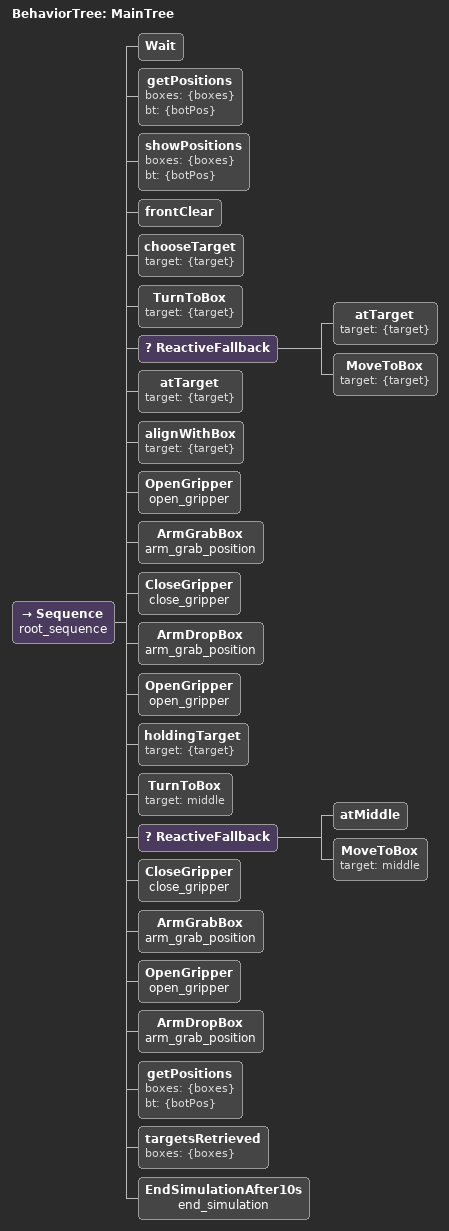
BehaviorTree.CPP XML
<root BTCPP_format="4" >
    <BehaviorTree ID="MainTree">
       	<Sequence name="root_sequence">
            <Wait/>

	    <getPositions boxes="{boxes}" bt="{botPos}"/>
	    <showPositions boxes="{boxes}" bt="{botPos}"/>
	    <frontClear/>
	    <chooseTarget target="{target}"/>
	    <TurnToBox target="{target}"/>

	    <ReactiveFallback>
		<atTarget target="{target}"/>
		<MoveToBox target="{target}"/>
	    </ReactiveFallback>
	    <atTarget target="{target}"/>
	    <alignWithBox target="{target}"/>
	    <OpenGripper name="open_gripper"/>
	    <ArmGrabBox name="arm_grab_position"/>
	    <CloseGripper name="close_gripper"/>
	    <ArmDropBox name="arm_grab_position"/>
	    <OpenGripper name="open_gripper"/>
	    <holdingTarget target="{target}"/>
	    <TurnToBox target="middle"/>
	    <ReactiveFallback>
		<atMiddle/>
		<MoveToBox target="middle"/>
	    </ReactiveFallback>

	    <CloseGripper name="close_gripper"/>
	    <ArmGrabBox name="arm_grab_position"/>
	    <OpenGripper name="open_gripper"/>
	    <ArmDropBox name="arm_grab_position"/>
	    <getPositions boxes="{boxes}" bt="{botPos}"/>
	    <targetsRetrieved boxes="{boxes}"/>
	    <EndSimulationAfter10s name="end_simulation"/>
        </Sequence>
    </BehaviorTree>
</root>
